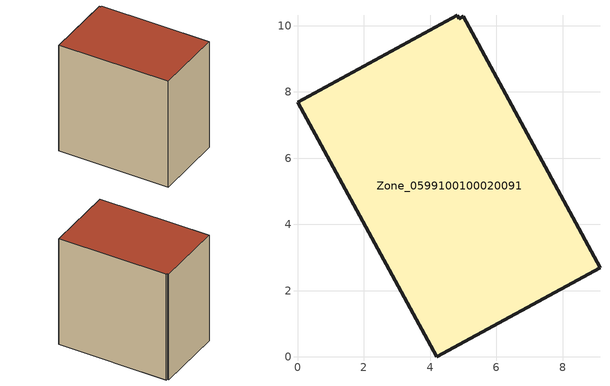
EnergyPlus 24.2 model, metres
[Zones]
Zone_0599100100020091
 floor ground (C_G): 4.2,0 0,7.69 4.83,10.32 4.89,10.21 5,10.28 9.13,2.69 z0
 wall outside (C_F): 4.2,0 9.13,2.69 5,10.28 4.89,10.21 4.83,10.32 0,7.69 4.2,0 z0:8.83
 roof outside (C_R): 0,7.69 4.2,0 9.13,2.69 5,10.28 4.89,10.21 4.83,10.32 z8.83
[BUILDING]
Pand.0599100100020091: North Axis=0; Terrain=City; Loads Convergence Tolerance Value=0.04; Temperature Convergence Tolerance Value=0.4; Solar Distribution=FullExterior; Maximum Number of Warmup Days=25; Minimum Number of Warmup Days=1
[Site:Location]
Rotterdam.The.Hague.AP_ZH_NLD Design_Conditions: Latitude=51.96; Longitude=4.45; Time Zone=1; Elevation=-4.5
[SITE:GROUNDTEMPERATURE:BUILDINGSURFACE]
18, 18, 18, 18, 18, 18, 18, 18, 18, 18, 18, 18
[MATERIAL] Thermal Absorptance=0.9; Solar Absorptance=0.7; Visible Absorptance=0.7
Name | Roughness | Thickness | Conductivity | Density | Specific Heat
G.TC.2015-2018 | MediumSmooth | 0.15 | 0.0428571 | 540 | 1210
F.TC.2015-2018 | Rough | 0.3 | 0.0666667 | 1920 | 840
R.TC.2015-2018 | MediumRough | 0.2 | 0.0333333 | 1500 | 1000
[CONSTRUCTION]
C_G: G.TC.2015-2018
C_F: F.TC.2015-2018
C_R: R.TC.2015-2018
[ZONE]
Zone_0599100100020091: Type=1; Multiplier=1; Ceiling Height=Autocalculate; Volume=Autocalculate; Floor Area=autocalculate; Part of Total Floor Area=Yes
[ZONEINFILTRATION:DESIGNFLOWRATE]
Infil_Zone_0599100100020091: Zone or ZoneList or Space or SpaceList=Zone_0599100100020091; Schedule=AlwaysOn; Design Flow Rate Calculation Method=Flow/Area; Flow Rate per Floor Area=0.0015; Constant Term Coefficient=1; Temperature Term Coefficient=0; Velocity Term Coefficient=0; Velocity Squared Term Coefficient=0
[HVACTEMPLATE:ZONE:IDEALLOADSAIRSYSTEM]
Zone_0599100100020091: Maximum Heating Supply Air Temperature=50; Minimum Cooling Supply Air Temperature=13; Maximum Heating Supply Air Humidity Ratio=0.0156; Minimum Cooling Supply Air Humidity Ratio=0.0077; Heating Limit=NoLimit; Cooling Limit=NoLimit; Dehumidification Control Type=ConstantSensibleHeatRatio; Cooling Sensible Heat Ratio=0.7; Dehumidification Setpoint=60; Humidification Control Type=None; Humidification Setpoint=30; Outdoor Air Method=None; Outdoor Air Flow Rate per Person=0.00944; Outdoor Air Flow Rate per Zone Floor Area=0; Outdoor Air Flow Rate per Zone=0; Demand Controlled Ventilation Type=None; Outdoor Air Economizer Type=NoEconomizer; Heat Recovery Type=None; Sensible Heat Recovery Effectiveness=0.7; Latent Heat Recovery Effectiveness=0.65
[ZONECONTROL:THERMOSTAT]
ThermostatControl_Zone_0599100100020091: Zone or ZoneList=Zone_0599100100020091; Control Type Schedule=DualSetpointControlType; Control 1=Thermostat_Zone_0599100100020091; Temperature Difference Between Cutout And Setpoint=0
[THERMOSTATSETPOINT:DUALSETPOINT]
Thermostat_Zone_0599100100020091: Heating Setpoint Temperature Schedule=HeatingSetpoint_Zone_0599100100020091; Cooling Setpoint Temperature Schedule=CoolingSetpoint_Zone_0599100100020091
[SCHEDULE:COMPACT]
HeatingSetpoint_Zone_0599100100020091: Through: 12/31, For: AllDays, Until: 24:00, 21
CoolingSetpoint_Zone_0599100100020091: Through: 12/31, For: AllDays, Until: 24:00, 24
DualSetpointControlType: Through: 12/31, For: AllDays, Until: 24:00, 4
AlwaysOn: Through: 12/31, For: AllDays, Until: 24:00, 1
